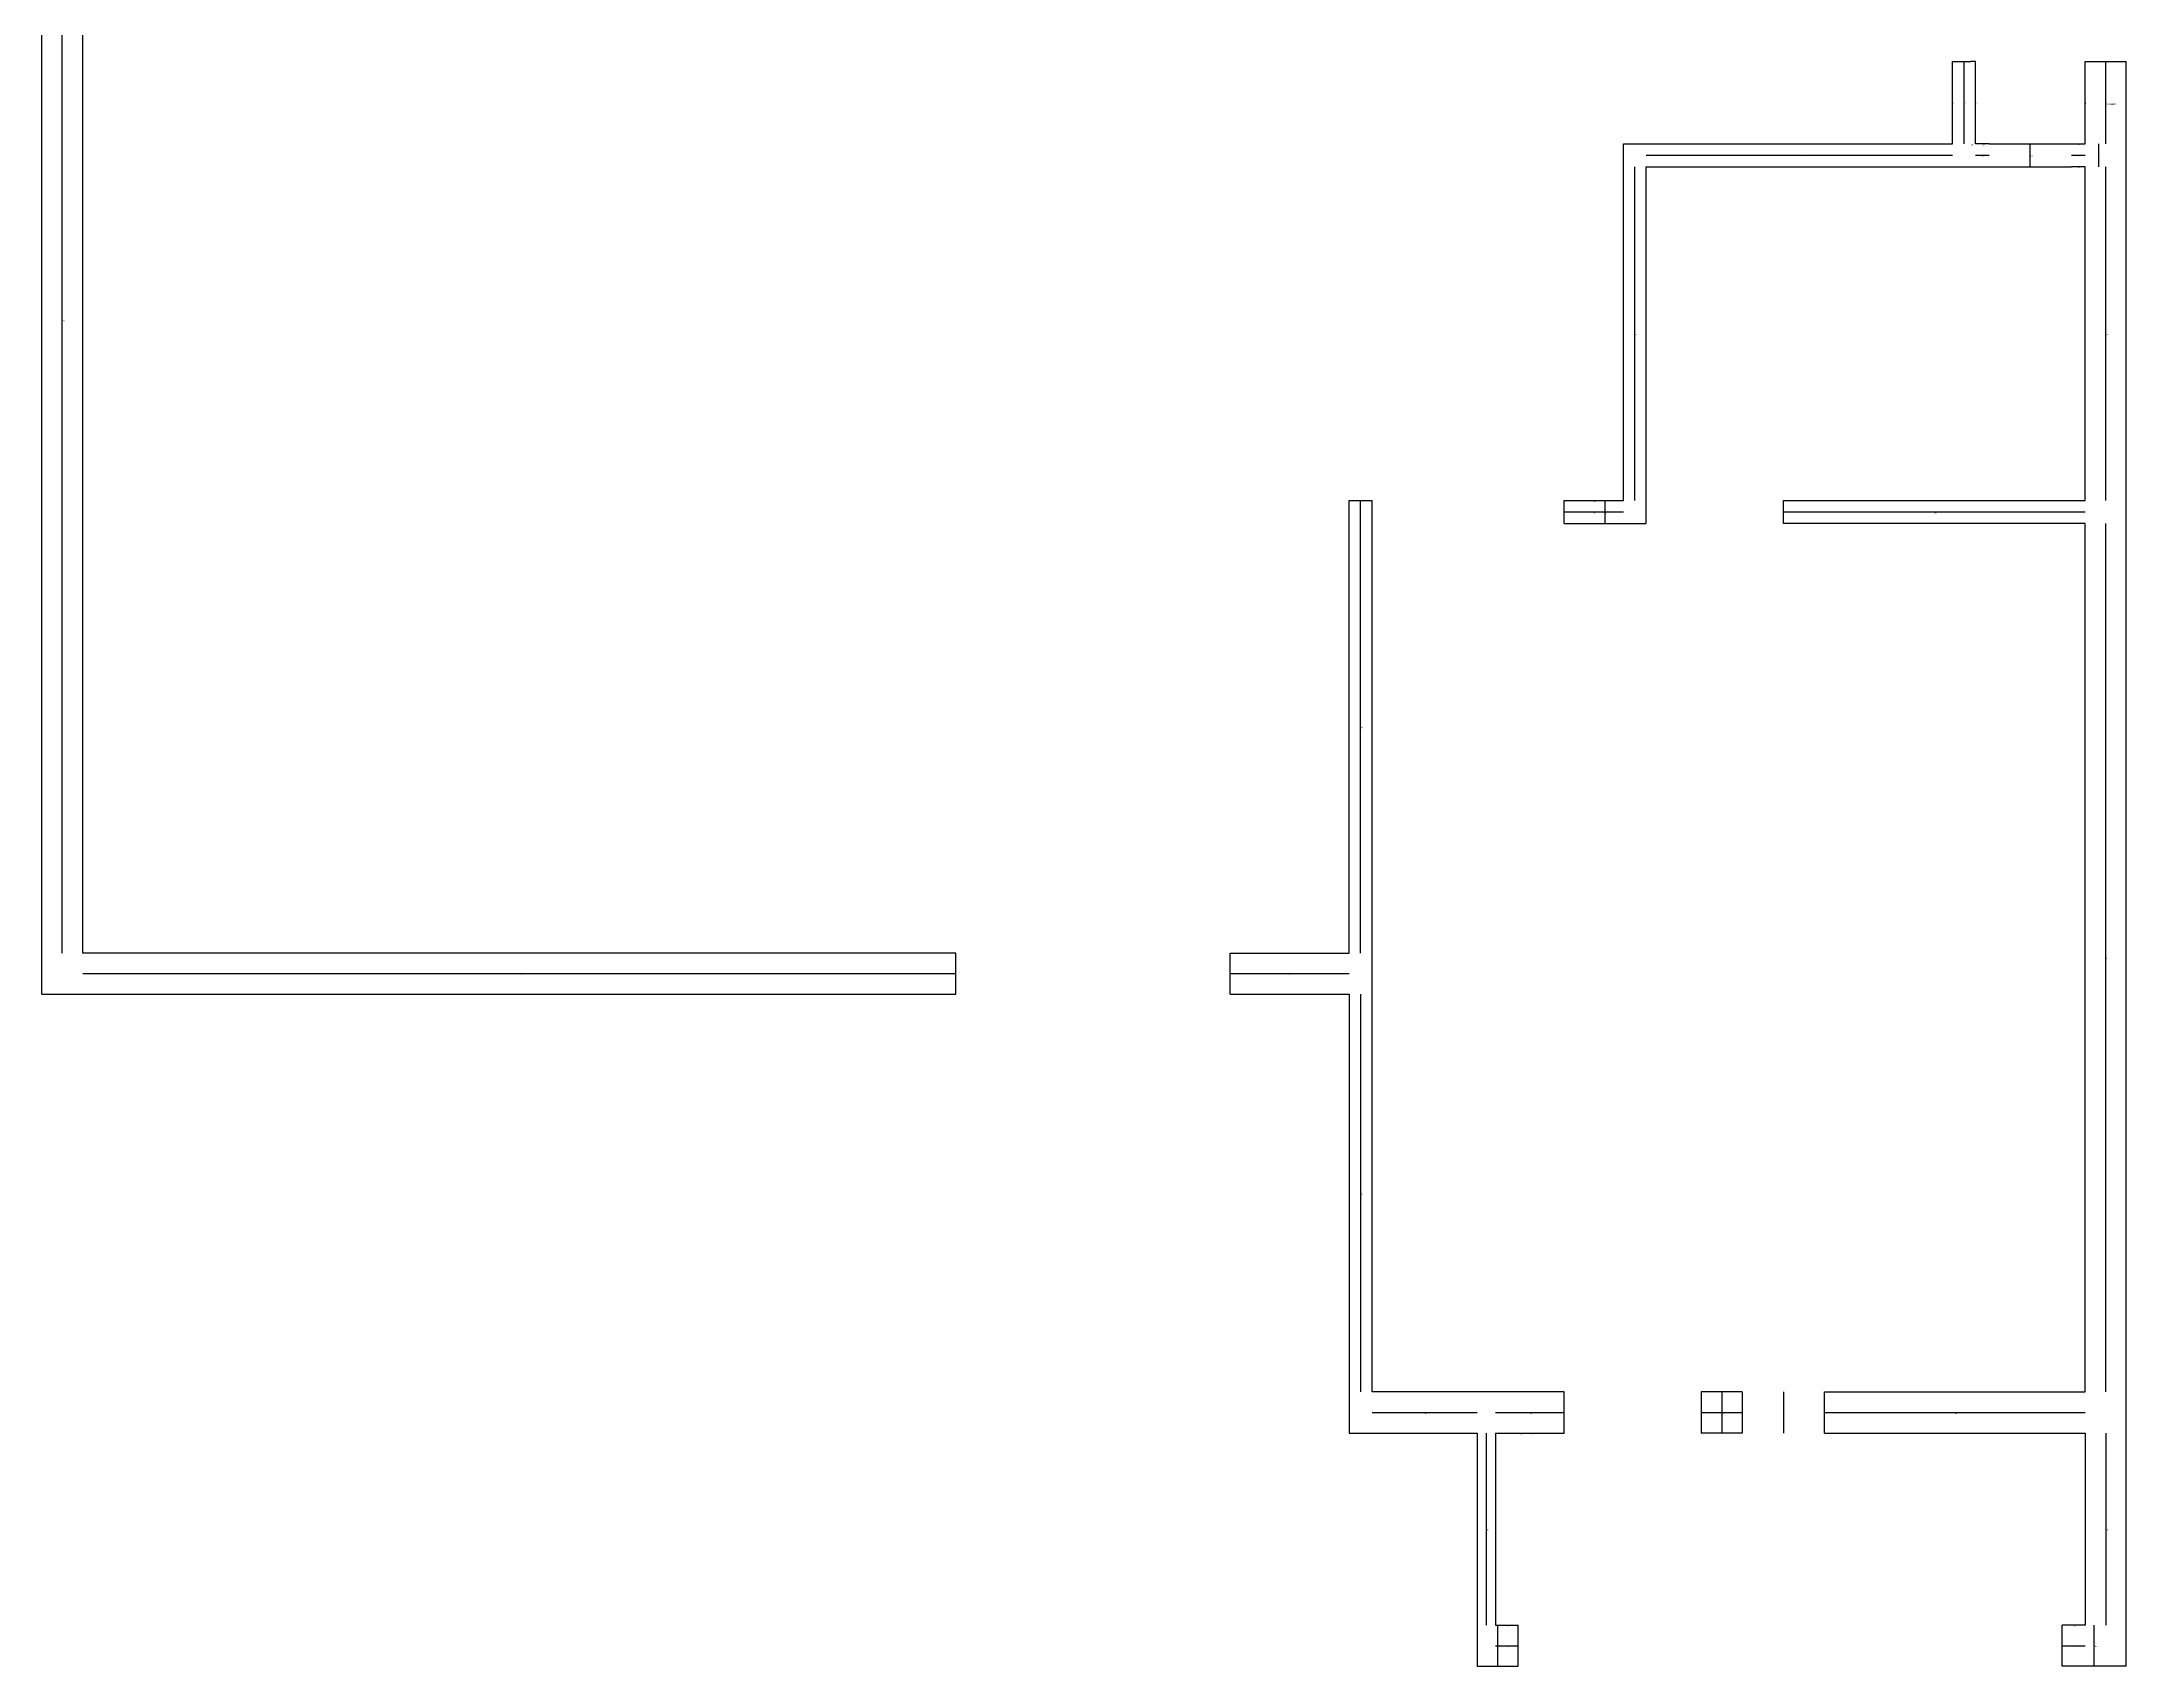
# Model space of a CAD drawing. Header units: metres. Extents: x 328 to 784, y 390 to 981.
# Drawn here: x 328 to 784, y 390 to 745.3 of the extents above; entities that cross this region are included whole.
import ezdxf

# ---------------------------------------------------------------- set-up
doc = ezdxf.new("R2010")
doc.units = ezdxf.units.M

msp = doc.modelspace()

# ---------------------------------------------------------------- linework, layer by layer
at = {"layer": 'centrelines'}
for p, q in [((332.5, 546), (332.5, 823)), ((748.5, 723), (748.5, 741)), ((779.5, 723), (779.5, 741)), ((746, 732), (746, 732)), ((751, 732), (751, 732)), ((775, 732), (775, 732)), ((679, 720.5), (746, 720.5)), ((750, 723), (750, 723)), ((751, 720.5), (754, 720.5)), ((752.5, 723), (752.5, 723)), ((763, 718), (763, 723)), ((772, 720.5), (775, 720.5)), ((773.5, 723), (773.5, 723)), ((778, 718), (778, 723)), ((676.5, 645), (676.5, 718)), ((773.5, 718), (773.5, 718)), ((779.5, 645), (779.5, 718)), ((616.5, 546), (616.5, 645)), ((667.5, 645), (667.5, 645)), ((670, 640), (670, 645)), ((661, 642.5), (674, 642.5)), ((709, 642.5), (775, 642.5)), ((779.5, 450), (779.5, 640)), ((337, 541.5), (528, 541.5)), ((588, 541.5), (614, 541.5)), ((616.5, 537), (616.5, 450)), ((695.5, 450), (695.5, 441)), ((709, 450), (709, 441)), ((619, 445.5), (642, 445.5)), ((646, 445.5), (661, 445.5)), ((691, 445.5), (700, 445.5)), ((718, 445.5), (775, 445.5)), ((644, 441), (644, 399)), ((651.5, 441), (651.5, 441)), ((653.5, 441), (653.5, 441)), ((779.5, 441), (779.5, 399)), ((646.5, 390), (646.5, 399)), ((648.5, 399), (648.5, 399)), ((772.5, 399), (772.5, 399)), ((777, 390), (777, 399)), ((646, 394.5), (651, 394.5)), ((770, 394.5), (775, 394.5))]:
    msp.add_line(p, q, dxfattribs=at)
at = {"layer": 'wall'}
for p, q in [((328, 537), (328, 981)), ((337, 546), (337, 823)), ((746, 723), (746, 741)), ((746, 741), (750, 741)), ((751, 741), (750, 741)), ((751, 723), (751, 741)), ((775, 723), (775, 741)), ((775, 741), (784, 741)), ((784, 390), (784, 741)), ((674, 645), (674, 723)), ((674, 723), (746, 723)), ((754, 723), (751, 723)), ((754, 723), (772, 723)), ((772, 723), (775, 723)), ((679, 640), (679, 718)), ((679, 718), (754, 718)), ((754, 718), (772, 718)), ((775, 718), (772, 718)), ((775, 645), (775, 718)), ((614, 546), (614, 645)), ((614, 645), (619, 645)), ((619, 450), (619, 645)), ((661, 640), (661, 645)), ((661, 645), (674, 645)), ((709, 640), (709, 645)), ((709, 645), (775, 645)), ((661, 640), (679, 640)), ((775, 640), (709, 640)), ((775, 450), (775, 640)), ((528, 546), (337, 546)), ((528, 537), (528, 546)), ((588, 537), (588, 546)), ((588, 546), (614, 546)), ((328, 537), (528, 537)), ((588, 537), (614, 537)), ((614, 537), (614, 441)), ((661, 450), (619, 450)), ((661, 441), (661, 450)), ((700, 450), (691, 450)), ((691, 450), (691, 441)), ((700, 450), (700, 441)), ((718, 441), (718, 450)), ((718, 450), (775, 450)), ((614, 441), (642, 441)), ((642, 441), (642, 390)), ((646, 441), (661, 441)), ((646, 441), (646, 399)), ((700, 441), (691, 441)), ((718, 441), (775, 441)), ((775, 441), (775, 399)), ((646, 399), (651, 399)), ((651, 390), (651, 399)), ((775, 399), (770, 399)), ((770, 390), (770, 399)), ((642, 390), (651, 390)), ((784, 390), (770, 390))]:
    msp.add_line(p, q, dxfattribs=at)

# ---------------------------------------------------------------- texts
at = {"layer": 'centrelines', "char_height": 0.3, "attachment_point": 1}
for s, insert in [('24', (746, 732)), ('16', (748.5, 732)), ('19', (751, 732)), ('4', (775, 732)), ('2', (779.5, 732)), ('31', (712.5, 720.5)), ('29', (750, 723)), ('25', (752.5, 723)), ('27', (752.5, 720.5)), ('14', (763, 720.5)), ('8', (773.5, 723)), ('11', (773.5, 720.5)), ('7', (778, 720.5)), ('17', (773.5, 718)), ('78', (332.5, 684.5)), ('37', (676.5, 681.5)), ('15', (779.5, 681.5)), ('43', (667.5, 645)), ('41', (667.5, 642.5)), ('42', (670, 642.5)), ('36', (742, 642.5)), ('48', (616.5, 595.5)), ('38', (779.5, 545)), ('63', (432.5, 541.5)), ('53', (601, 541.5)), ('54', (616.5, 493.5)), ('66', (630.5, 445.5)), ('64', (653.5, 445.5)), ('59', (695.5, 445.5)), ('60', (695.5, 445.5)), ('57', (709, 445.5)), ('56', (746.5, 445.5)), ('67', (651.5, 441)), ('65', (653.5, 441)), ('68', (644, 420)), ('58', (779.5, 420)), ('73', (648.5, 399)), ('70', (772.5, 399)), ('74', (646.5, 394.5)), ('76', (648.5, 394.5)), ('71', (772.5, 394.5)), ('69', (777, 394.5))]:
    msp.add_mtext(s, dxfattribs=dict(at, insert=insert))
at = {"layer": 'chosen_line', "color": 3, "insert": (779.5, 732), "char_height": 0.5, "attachment_point": 1}
msp.add_mtext('chosen', dxfattribs=at)

doc.saveas('drawing.dxf')
